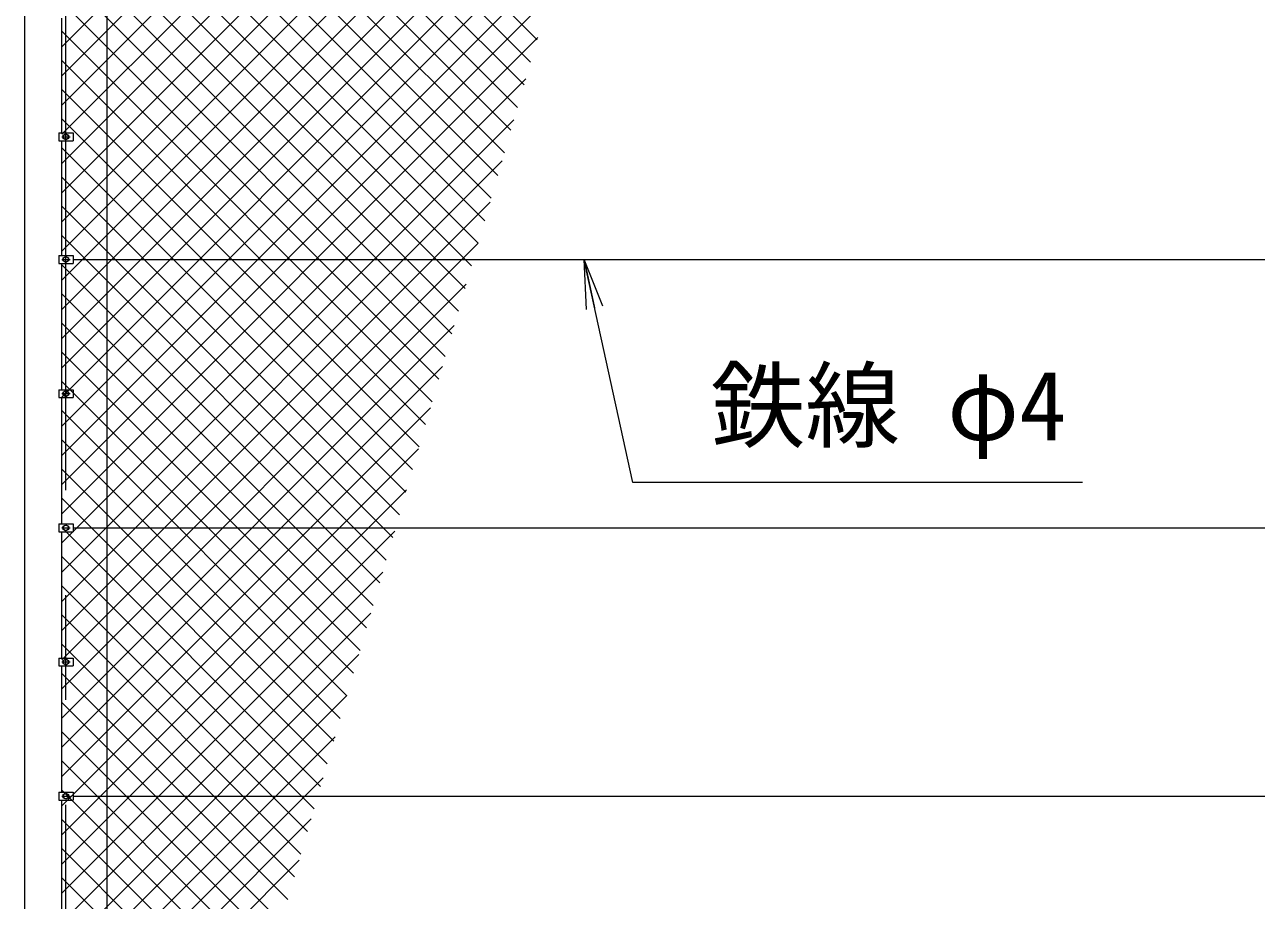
# Model space of a CAD drawing. Units: millimetres, scale not verified. Extents: x -14700 to 14700, y -10395 to 10395.
# Drawn here: x -10672 to -7688, y -355 to 1766 of the extents above; entities that cross this region are included whole.
import ezdxf
from ezdxf.enums import TextEntityAlignment as Align

# ---------------------------------------------------------------- set-up
doc = ezdxf.new("R2010")
doc.units = ezdxf.units.MM
doc.header["$LTSCALE"] = 40
doc.linetypes.add('USER1', pattern=[50.8, 31.75, -6.35, 6.35, -6.35])
for name, color, linetype, lineweight in [('0-1_D-BMK', 2, 'USER1', 13), ('0-3_0', 7, 'Continuous', 18), ('0-6_D-STR1', 1, 'Continuous', 18), ('0-8_D-STR3', 3, 'Continuous', 13), ('0-A_D-STR-TXT', 7, 'Continuous', 13), ('0-B_D-STR2', 7, 'Continuous', 13)]:
    doc.layers.add(name, color=color, linetype=linetype, lineweight=lineweight)
doc.styles.add('ＭＳ ゴシック', font='')
doc.styles.get('ＭＳ ゴシック').set_extended_font_data('MS Gothic')

# ---------------------------------------------------------------- blocks, each defined once
blk = doc.blocks.new('_Open')
at = {"layer": '0-3_0'}
blk.add_line((-40, 6.67), (0, 0), dxfattribs=at)
blk.add_lwpolyline([(-40, -6.67), (0, 0), (-40, 0)], dxfattribs=at)

msp = doc.modelspace()

# ---------------------------------------------------------------- linework, layer by layer
at = {"layer": '0-1_D-BMK'}
for p, q in [((-10572.27, -5457.26), (-10572.27, 5726.52)), ((-10582.27, 1494.74), (-10562.27, 1494.74)), ((-10582.27, 1197.74), (-10562.27, 1197.74)), ((-10582.27, 872.74), (-10562.27, 872.74)), ((-10582.27, 547.74), (-10562.27, 547.74)), ((-10582.27, 222.74), (-10562.27, 222.74)), ((-10582.27, -102.26), (-10562.27, -102.26))]:
    msp.add_line(p, q, dxfattribs=at)
at = {"layer": '0-6_D-STR1'}
for p, q in [((-10672.27, 5686.17), (-10672.27, -3482.26)), ((-10472.27, -729.26), (-10472.27, 1800.74))]:
    msp.add_line(p, q, dxfattribs=at)
at = {"layer": '0-8_D-STR3'}
for p, q in [((-10582.27, 1504.24), (-10582.27, 1782.24)), ((-10589.47, 1504.24), (-10555.07, 1504.24)), ((-10589.47, 1504.24), (-10589.47, 1485.24)), ((-10578.77, 1498.49), (-10572.27, 1502.24)), ((-10578.77, 1490.98), (-10578.77, 1498.49)), ((-10572.27, 1502.24), (-10565.77, 1498.49)), ((-10565.77, 1498.49), (-10565.77, 1490.98)), ((-10555.07, 1504.24), (-10555.07, 1485.24)), ((-10589.47, 1485.24), (-10555.07, 1485.24)), ((-10582.27, 1207.24), (-10582.27, 1485.24)), ((-10572.27, 1487.23), (-10578.77, 1490.98)), ((-10565.77, 1490.98), (-10572.27, 1487.23)), ((-10589.47, 1207.24), (-10555.07, 1207.24)), ((-10589.47, 1207.24), (-10589.47, 1188.24)), ((-10578.77, 1201.49), (-10572.27, 1205.24)), ((-10578.77, 1193.98), (-10578.77, 1201.49)), ((-10572.27, 1190.23), (-10578.77, 1193.98)), ((-10572.27, 1205.24), (-10565.77, 1201.49)), ((-10565.77, 1193.98), (-10572.27, 1190.23)), ((-10565.77, 1201.49), (-10565.77, 1193.98)), ((-10555.07, 1207.24), (-10555.07, 1188.24)), ((-10555.07, 1197.74), (-3822.27, 1197.74)), ((-10589.47, 1188.24), (-10555.07, 1188.24)), ((-10582.27, 882.24), (-10582.27, 1188.24)), ((-10589.47, 882.24), (-10555.07, 882.24)), ((-10589.47, 882.24), (-10589.47, 863.24)), ((-10578.77, 876.49), (-10572.27, 880.24)), ((-10578.77, 868.98), (-10578.77, 876.49)), ((-10572.27, 865.23), (-10578.77, 868.98)), ((-10572.27, 880.24), (-10565.77, 876.49)), ((-10565.77, 868.98), (-10572.27, 865.23)), ((-10565.77, 876.49), (-10565.77, 868.98)), ((-10555.07, 882.24), (-10555.07, 863.24)), ((-10589.47, 863.24), (-10555.07, 863.24)), ((-10582.27, 557.24), (-10582.27, 863.24)), ((-10589.47, 557.24), (-10555.07, 557.24)), ((-10589.47, 557.24), (-10589.47, 538.24)), ((-10589.47, 538.24), (-10555.07, 538.24)), ((-10582.27, 232.24), (-10582.27, 538.24)), ((-10578.77, 551.49), (-10572.27, 555.24)), ((-10578.77, 543.98), (-10578.77, 551.49)), ((-10572.27, 540.23), (-10578.77, 543.98)), ((-10572.27, 555.24), (-10565.77, 551.49)), ((-10565.77, 543.98), (-10572.27, 540.23)), ((-10565.77, 551.49), (-10565.77, 543.98)), ((-10555.07, 557.24), (-10555.07, 538.24)), ((-10555.07, 547.74), (-3822.27, 547.74)), ((-10589.47, 232.24), (-10555.07, 232.24)), ((-10589.47, 232.24), (-10589.47, 213.24)), ((-10589.47, 213.24), (-10555.07, 213.24)), ((-10582.27, -92.76), (-10582.27, 213.24)), ((-10578.77, 226.49), (-10572.27, 230.24)), ((-10578.77, 218.98), (-10578.77, 226.49)), ((-10572.27, 215.23), (-10578.77, 218.98)), ((-10572.27, 230.24), (-10565.77, 226.49)), ((-10565.77, 218.98), (-10572.27, 215.23)), ((-10565.77, 226.49), (-10565.77, 218.98)), ((-10555.07, 232.24), (-10555.07, 213.24)), ((-10589.47, -92.76), (-10555.07, -92.76)), ((-10589.47, -92.76), (-10589.47, -111.76)), ((-10589.47, -111.76), (-10555.07, -111.76)), ((-10582.27, -389.76), (-10582.27, -111.76)), ((-10578.77, -98.51), (-10572.27, -94.76)), ((-10578.77, -106.02), (-10578.77, -98.51)), ((-10572.27, -109.77), (-10578.77, -106.02)), ((-10572.27, -94.76), (-10565.77, -98.51)), ((-10565.77, -106.02), (-10572.27, -109.77)), ((-10565.77, -98.51), (-10565.77, -106.02)), ((-10555.07, -92.76), (-10555.07, -111.76)), ((-10555.07, -102.26), (-3822.27, -102.26))]:
    msp.add_line(p, q, dxfattribs=at)
for centre in [(-10572.27, 1494.74), (-10572.27, 1197.74), (-10572.27, 872.74), (-10572.27, 547.74), (-10572.27, 222.74), (-10572.27, -102.26)]:
    msp.add_circle(centre, 6.25, dxfattribs=at)
at = {"layer": '0-A_D-STR-TXT'}
msp.add_lwpolyline([(-8108.59, 657.28), (-9198.24, 657.28), (-9316.3, 1195.78)], dxfattribs=at)
at = {"layer": '0-B_D-STR2'}
for p, q in [((-10582.27, 1713.04), (-8966.24, 3329.07)), ((-10582.27, 1642.33), (-8995.15, 3229.45)), ((-10582.27, 1571.62), (-9024.05, 3129.83)), ((-10582.27, 1500.91), (-9052.96, 3030.21)), ((-10582.27, 1430.2), (-9081.87, 2930.6)), ((-9430.23, 1730.06), (-10582.27, 2882.09)), ((-10582.27, 1359.49), (-9110.77, 2830.98)), ((-9446.13, 1675.25), (-10582.27, 2811.38)), ((-9462.04, 1620.44), (-10582.27, 2740.67)), ((-10582.27, 1288.78), (-9139.68, 2731.36)), ((-9477.94, 1565.64), (-10582.27, 2669.96)), ((-10582.27, 1218.06), (-9168.58, 2631.75)), ((-9493.84, 1510.83), (-10582.27, 2599.25)), ((-10582.27, 1147.35), (-9197.49, 2532.13)), ((-9509.75, 1456.02), (-10582.27, 2528.54)), ((-9525.65, 1401.21), (-10582.27, 2457.83)), ((-10582.27, 1076.64), (-9226.4, 2432.51)), ((-9541.56, 1346.41), (-10582.27, 2387.12)), ((-10582.27, 1005.93), (-9255.3, 2332.9)), ((-9557.46, 1291.6), (-10582.27, 2316.41)), ((-9573.36, 1236.79), (-10582.27, 2245.7)), ((-10582.27, 935.22), (-9284.21, 2233.28)), ((-9589.27, 1181.99), (-10582.27, 2174.99)), ((-10582.27, 864.51), (-9313.11, 2133.66)), ((-9605.17, 1127.18), (-10582.27, 2104.28)), ((-10582.27, 793.8), (-9342.02, 2034.05)), ((-9621.07, 1072.37), (-10582.27, 2033.57)), ((-9636.98, 1017.56), (-10582.27, 1962.85)), ((-10582.27, 723.09), (-9370.93, 1934.43)), ((-9652.88, 962.76), (-10582.27, 1892.14)), ((-10582.27, 652.38), (-9399.83, 1834.81)), ((-9668.78, 907.95), (-10582.27, 1821.43)), ((-9684.69, 853.14), (-10582.27, 1750.72)), ((-10582.27, 581.67), (-9428.74, 1735.2)), ((-9700.59, 798.34), (-10582.27, 1680.01)), ((-10582.27, 510.96), (-9457.65, 1635.58)), ((-9716.49, 743.53), (-10582.27, 1609.3)), ((-9732.4, 688.72), (-10582.27, 1538.59)), ((-10582.27, 440.25), (-9486.55, 1535.96)), ((-9748.3, 633.91), (-10582.27, 1467.88)), ((-10582.27, 369.54), (-9515.46, 1436.35)), ((-9764.21, 579.11), (-10582.27, 1397.17)), ((-10582.27, 298.83), (-9544.36, 1336.73)), ((-9780.11, 524.3), (-10582.27, 1326.46)), ((-9796.01, 469.49), (-10582.27, 1255.75)), ((-10582.27, 228.12), (-9573.27, 1237.11)), ((-9811.92, 414.69), (-10582.27, 1185.04)), ((-10582.27, 157.4), (-9602.18, 1137.5)), ((-9827.82, 359.88), (-10582.27, 1114.33)), ((-9843.72, 305.07), (-10582.27, 1043.62)), ((-10582.27, 86.69), (-9631.08, 1037.88)), ((-9859.63, 250.26), (-10582.27, 972.91)), ((-10582.27, 15.98), (-9659.99, 938.26)), ((-9875.53, 195.46), (-10582.27, 902.19)), ((-10582.27, -54.73), (-9688.89, 838.65)), ((-9891.43, 140.65), (-10582.27, 831.48)), ((-9907.34, 85.84), (-10582.27, 760.77)), ((-10582.27, -125.44), (-9717.8, 739.03)), ((-9923.24, 31.04), (-10582.27, 690.06)), ((-10582.27, -196.15), (-9746.71, 639.41)), ((-9939.14, -23.77), (-10582.27, 619.35)), ((-9955.05, -78.58), (-10582.27, 548.64)), ((-10582.27, -266.86), (-9775.61, 539.8)), ((-9970.95, -133.39), (-10582.27, 477.93)), ((-10582.27, -337.57), (-9804.52, 440.18)), ((-9986.85, -188.19), (-10582.27, 407.22)), ((-10582.27, -408.28), (-9833.42, 340.56)), ((-10002.76, -243), (-10582.27, 336.51)), ((-10018.66, -297.81), (-10582.27, 265.8)), ((-10582.27, -478.99), (-9862.33, 240.95)), ((-10034.57, -352.61), (-10582.27, 195.09)), ((-10582.27, -549.7), (-9891.24, 141.33)), ((-10050.47, -407.42), (-10582.27, 124.38)), ((-10066.37, -462.23), (-10582.27, 53.67)), ((-10582.27, -620.41), (-9920.14, 41.71)), ((-10082.28, -517.04), (-10582.27, -17.04)), ((-10582.27, -691.12), (-9949.05, -57.91)), ((-10098.18, -571.84), (-10582.27, -87.76)), ((-10582.27, -761.83), (-9977.95, -157.52)), ((-10114.08, -626.65), (-10582.27, -158.47)), ((-10129.99, -681.46), (-10582.27, -229.18)), ((-10582.27, -832.54), (-10006.86, -257.14)), ((-10145.89, -736.26), (-10582.27, -299.89))]:
    msp.add_line(p, q, dxfattribs=at)

# ---------------------------------------------------------------- block references
at = {"layer": '0-A_D-STR-TXT', "xscale": 3, "yscale": 3, "rotation": 102.36541}
msp.add_blockref('_Open', (-9316.73, 1197.74), dxfattribs=at)

# ---------------------------------------------------------------- texts
at = {"layer": '0-A_D-STR-TXT', "style": 'ＭＳ ゴシック'}
msp.add_text('鉄線 φ4', height=168.3, dxfattribs=at).set_placement((-9010.24, 709.33), align=Align.BOTTOM_LEFT)

doc.saveas('drawing.dxf')
